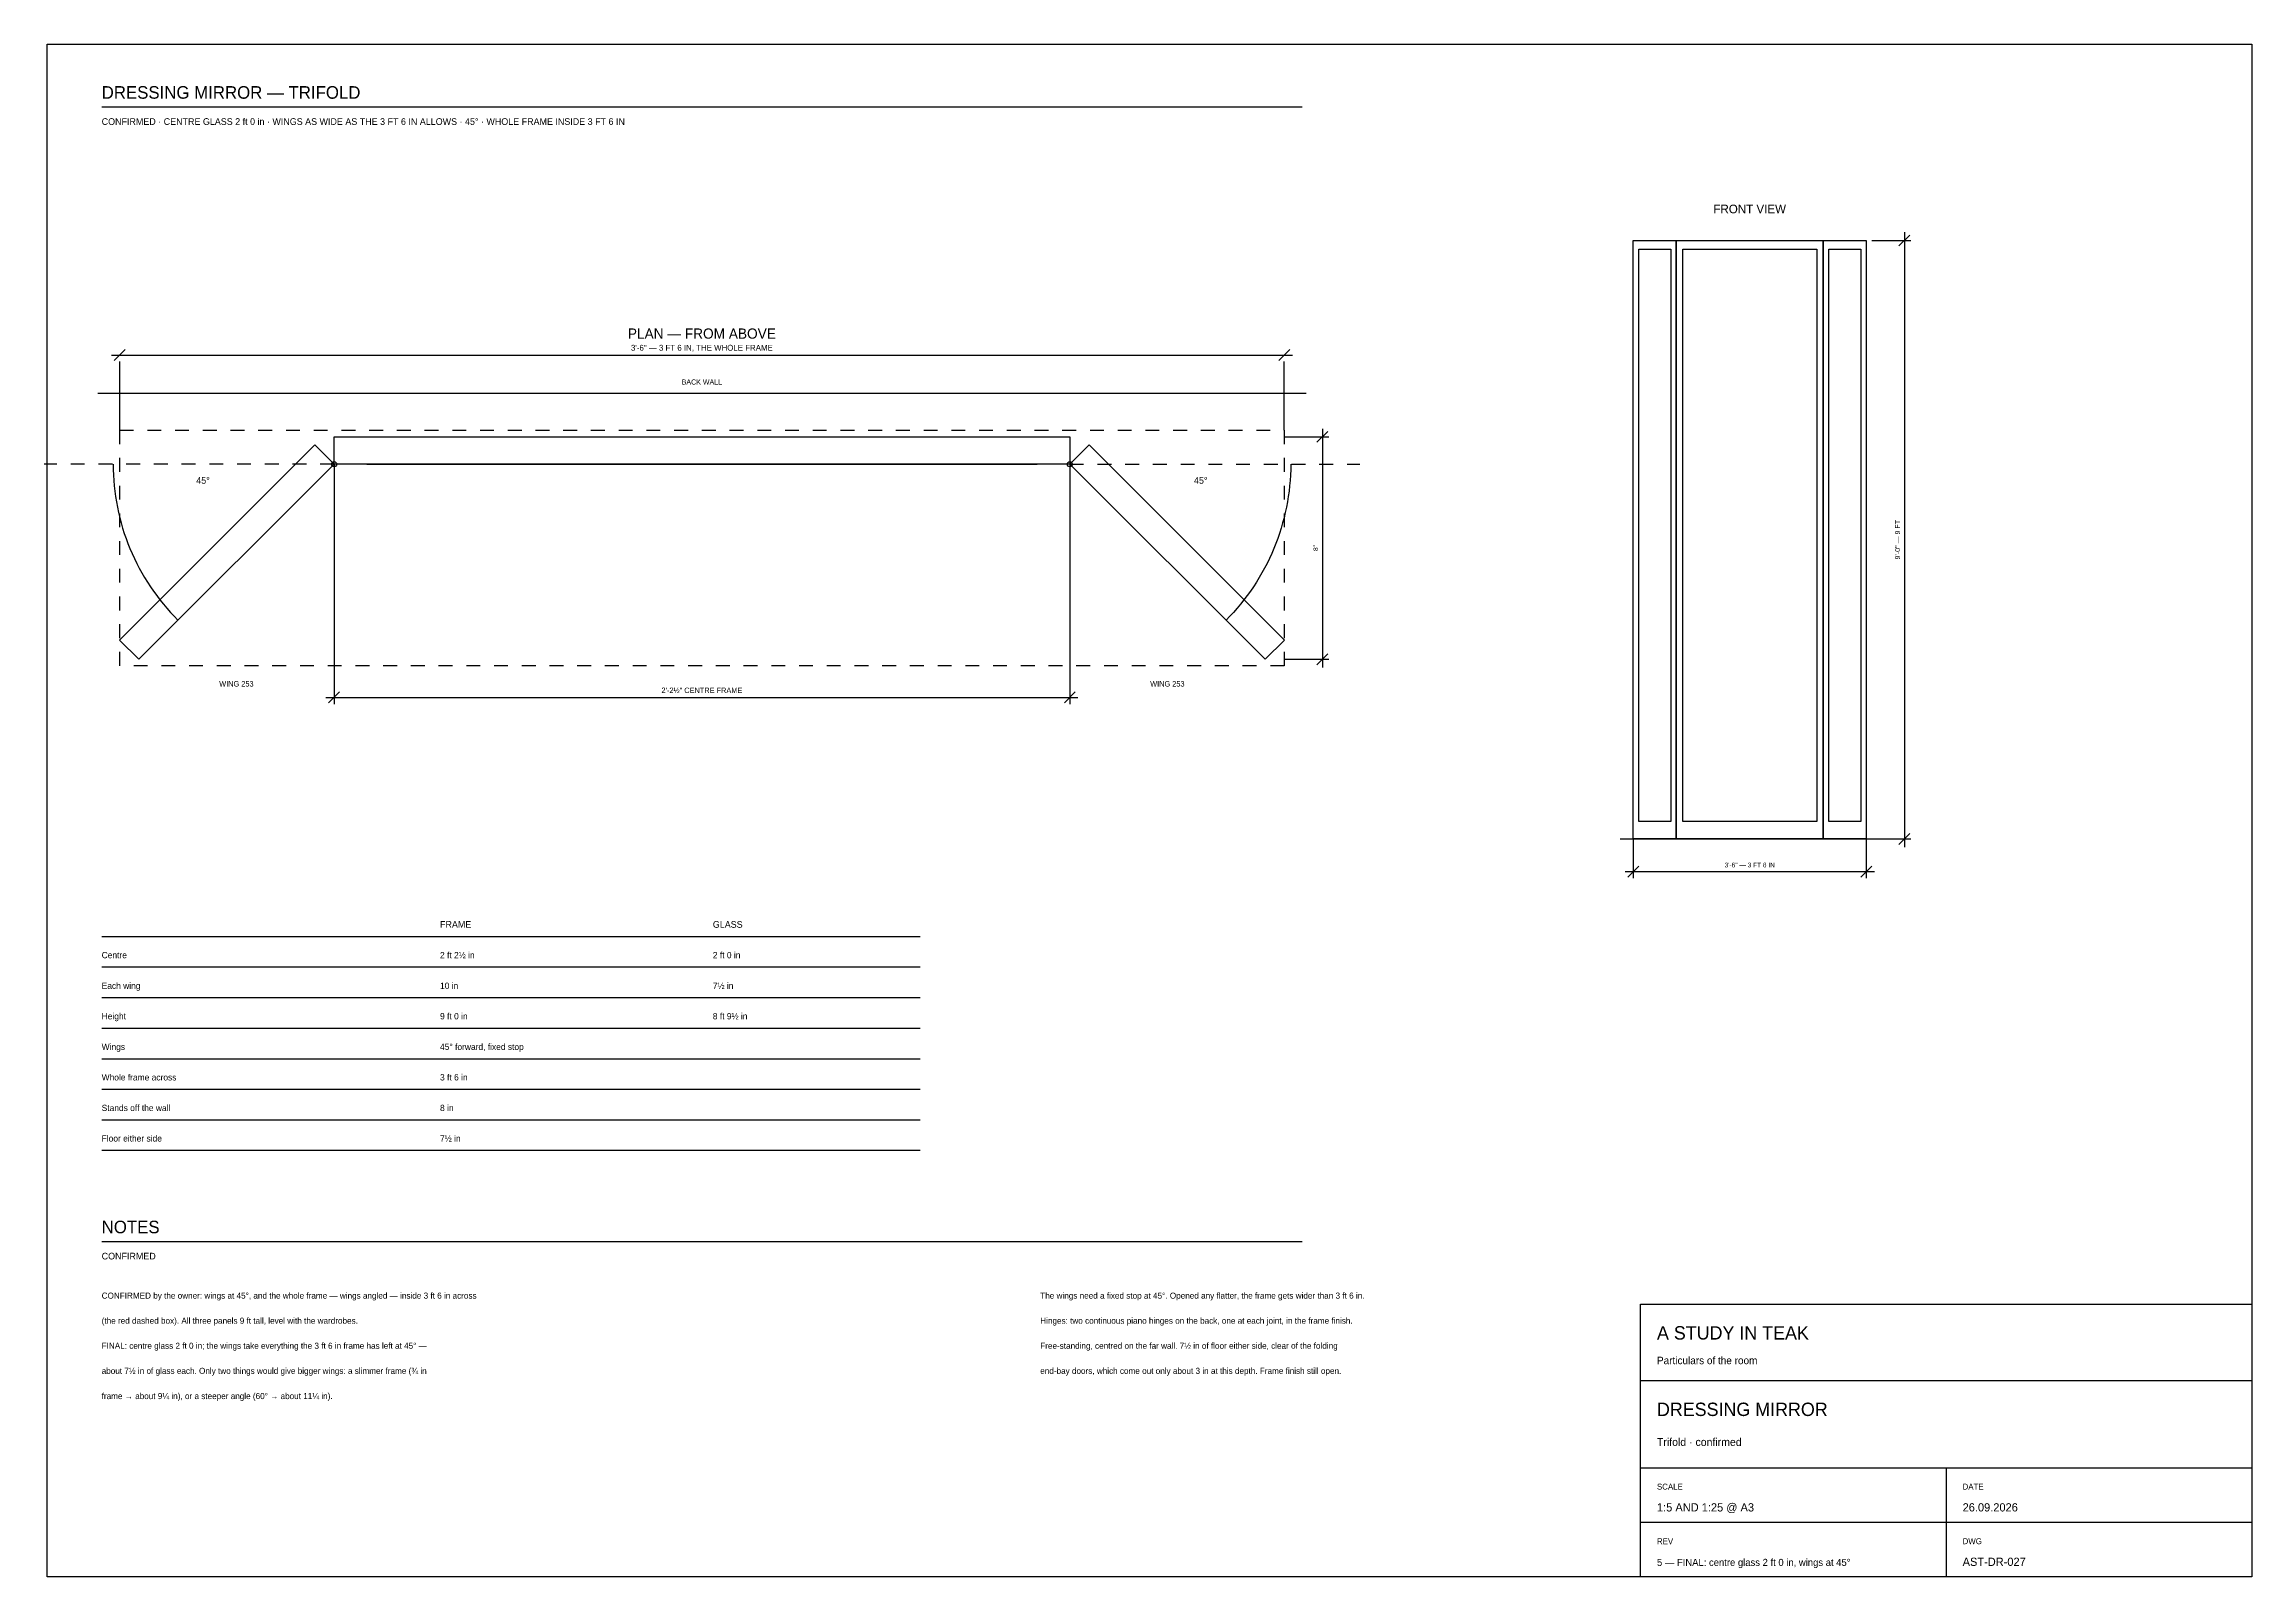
# Model space of a CAD drawing. Header units: inches. Extents: x 0.3 to 16.2, y 0.3 to 11.4.
import ezdxf
from ezdxf.enums import TextEntityAlignment as Align

# ---------------------------------------------------------------- set-up
doc = ezdxf.new("R2010")
doc.units = ezdxf.units.IN
doc.header["$LTSCALE"] = 0.009843
doc.header["$MEASUREMENT"] = 0
doc.linetypes.add('DASHED', pattern=[0.6, 0.5, -0.1])
for name, color, linetype in [('DIMENSIONS', 1, 'Continuous'), ('GEOMETRY', 7, 'Continuous'), ('TEXT', 7, 'Continuous')]:
    doc.layers.add(name, color=color, linetype=linetype)

msp = doc.modelspace()

# ---------------------------------------------------------------- linework, layer by layer
at = {"layer": 'DIMENSIONS'}
for p, q in [((13.478, 9.961), (13.761, 9.961)), ((13.675, 9.921), (13.754, 10)), ((13.714, 10.02), (13.714, 5.582)), ((0.78, 9.134), (9.299, 9.134)), ((0.799, 9.094), (0.878, 9.173)), ((0.839, 8.591), (0.839, 9.087)), ((9.201, 9.094), (9.28, 9.173)), ((9.24, 8.591), (9.24, 9.087)), ((9.516, 8.602), (9.516, 6.879)), ((9.24, 8.543), (9.563, 8.543)), ((9.476, 8.504), (9.555, 8.583)), ((2.386, 8.346), (2.386, 6.615)), ((7.693, 8.346), (7.693, 6.615)), ((9.24, 6.938), (9.563, 6.938)), ((9.476, 6.898), (9.555, 6.977)), ((2.346, 6.623), (2.425, 6.702)), ((7.654, 6.623), (7.732, 6.702)), ((2.327, 6.662), (7.752, 6.662)), ((11.758, 5.641), (11.758, 5.357)), ((13.439, 5.641), (13.439, 5.357)), ((13.478, 5.641), (13.761, 5.641)), ((13.675, 5.602), (13.754, 5.68)), ((11.719, 5.365), (11.798, 5.444)), ((13.399, 5.365), (13.478, 5.444)), ((11.699, 5.405), (13.498, 5.405))]:
    msp.add_line(p, q, dxfattribs=at)
at = {"layer": 'GEOMETRY'}
for p, q in [((0.709, 10.925), (9.37, 10.925)), ((0.681, 8.858), (9.398, 8.858)), ((2.622, 8.346), (7.457, 8.346)), ((11.664, 5.641), (13.533, 5.641)), ((0.709, 4.937), (6.614, 4.937)), ((0.709, 4.717), (6.614, 4.717)), ((0.709, 4.496), (6.614, 4.496)), ((0.709, 4.276), (6.614, 4.276)), ((0.709, 4.055), (6.614, 4.055)), ((0.709, 3.835), (6.614, 3.835)), ((0.709, 3.614), (6.614, 3.614)), ((0.709, 3.394), (6.614, 3.394)), ((0.709, 2.736), (9.37, 2.736)), ((11.811, 1.732), (16.22, 1.732)), ((11.811, 1.102), (16.22, 1.102)), ((14.016, 1.102), (14.016, 0.315)), ((11.811, 0.709), (16.22, 0.709))]:
    msp.add_line(p, q, dxfattribs=at)
at = {"layer": 'GEOMETRY', "linetype": 'DASHED'}
for p, q in [((2.386, 8.346), (0.294, 8.346)), ((7.693, 8.346), (9.785, 8.346))]:
    msp.add_line(p, q, dxfattribs=at)
at = {"layer": 'GEOMETRY'}
for points in [[(0.315, 11.378), (16.22, 11.378), (16.22, 0.315), (0.315, 0.315), (0.315, 11.378)], [(11.758, 9.961), (12.068, 9.961), (12.068, 5.641), (11.758, 5.641), (11.758, 9.961)], [(11.798, 9.898), (12.028, 9.898), (12.028, 5.767), (11.798, 5.767), (11.798, 9.898)], [(12.068, 9.961), (13.129, 9.961), (13.129, 5.641), (12.068, 5.641), (12.068, 9.961)], [(12.115, 9.898), (13.082, 9.898), (13.082, 5.767), (12.115, 5.767), (12.115, 9.898)], [(13.129, 9.961), (13.439, 9.961), (13.439, 5.641), (13.129, 5.641), (13.129, 9.961)], [(13.169, 9.898), (13.399, 9.898), (13.399, 5.767), (13.169, 5.767), (13.169, 9.898)], [(2.386, 8.346), (0.977, 6.938), (0.838, 7.077), (2.247, 8.486), (2.386, 8.346)], [(2.386, 8.543), (7.693, 8.543), (7.693, 8.346), (2.386, 8.346), (2.386, 8.543)], [(7.693, 8.346), (9.102, 6.938), (9.241, 7.077), (7.832, 8.486), (7.693, 8.346)], [(11.811, 2.283), (16.22, 2.283), (16.22, 0.315), (11.811, 0.315), (11.811, 2.283)]]:
    msp.add_lwpolyline(points, dxfattribs=at)
at = {"layer": 'GEOMETRY', "linetype": 'DASHED'}
msp.add_lwpolyline([(0.839, 8.591), (9.24, 8.591), (9.24, 6.891), (0.839, 6.891), (0.839, 8.591)], dxfattribs=at)
at = {"layer": 'GEOMETRY'}
for centre in [(2.386, 8.346), (7.693, 8.346)]:
    msp.add_circle(centre, 0.0189, dxfattribs=at)
for points in [[(0.792, 8.346), (0.792, 8.137), (0.833, 7.93), (0.913, 7.737), (0.994, 7.543), (1.111, 7.368), (1.259, 7.22)], [(9.287, 8.346), (9.287, 8.137), (9.245, 7.93), (9.165, 7.737), (9.085, 7.543), (8.968, 7.368), (8.82, 7.22)]]:
    msp.add_open_spline(points, degree=3, knots=[0, 0, 0, 0, 1, 1, 1, 2, 2, 2, 2], dxfattribs=at)

# ---------------------------------------------------------------- texts
at = {"layer": 'TEXT'}
for s, height, p in [('DRESSING MIRROR — TRIFOLD', 0.09071, (0.709, 10.984)), ('CONFIRMED · CENTRE GLASS 2 ft 0 in · WINGS AS WIDE AS THE 3 FT 6 IN ALLOWS · 45° · WHOLE FRAME INSIDE 3 FT 6 IN', 0.048189, (0.709, 10.795)), ('45°', 0.0482, (8.589, 8.205)), ('FRAME', 0.0482, (3.15, 5)), ('GLASS', 0.0482, (5.118, 5)), ('Centre', 0.0454, (0.709, 4.78)), ('2 ft 2½ in', 0.0454, (3.15, 4.78)), ('2 ft 0 in', 0.0454, (5.118, 4.78)), ('Each wing', 0.0454, (0.709, 4.559)), ('10 in', 0.0454, (3.15, 4.559)), ('7½ in', 0.0454, (5.118, 4.559)), ('Height', 0.0454, (0.709, 4.339)), ('9 ft 0 in', 0.0454, (3.15, 4.339)), ('8 ft 9½ in', 0.0454, (5.118, 4.339)), ('Wings', 0.0454, (0.709, 4.118)), ('45° forward, fixed stop', 0.04535, (3.15, 4.118)), ('Whole frame across', 0.04535, (0.709, 3.898)), ('3 ft 6 in', 0.0454, (3.15, 3.898)), ('Stands off the wall', 0.04535, (0.709, 3.677)), ('8 in', 0.0454, (3.15, 3.677)), ('Floor either side', 0.04535, (0.709, 3.457)), ('7½ in', 0.0454, (3.15, 3.457)), ('NOTES', 0.0907, (0.709, 2.795)), ('CONFIRMED', 0.0482, (0.709, 2.606)), ('CONFIRMED by the owner: wings at 45°, and the whole frame — wings angled — inside 3 ft 6 in across', 0.04394, (0.709, 2.323)), ('The wings need a fixed stop at 45°. Opened any flatter, the frame gets wider than 3 ft 6 in.', 0.04394, (7.48, 2.323)), ('(the red dashed box). All three panels 9 ft tall, level with the wardrobes.', 0.04394, (0.709, 2.142)), ('Hinges: two continuous piano hinges on the back, one at each joint, in the frame finish.', 0.04394, (7.48, 2.142)), ('A STUDY IN TEAK', 0.09638, (11.929, 2.028)), ('FINAL: centre glass 2 ft 0 in; the wings take everything the 3 ft 6 in frame has left at 45° —', 0.04394, (0.709, 1.961)), ('Free-standing, centred on the far wall. 7½ in of floor either side, clear of the folding', 0.04394, (7.48, 1.961)), ('about 7½ in of glass each. Only two things would give bigger wings: a slimmer frame (¾ in', 0.04394, (0.709, 1.78)), ('end-bay doors, which come out only about 3 in at this depth. Frame finish still open.', 0.04394, (7.48, 1.78)), ('Particulars of the room', 0.05386, (11.929, 1.85)), ('frame → about 9¼ in), or a steeper angle (60° → about 11¼ in).', 0.04394, (0.709, 1.598)), ('DRESSING MIRROR', 0.09638, (11.929, 1.476)), ('Trifold · confirmed', 0.05669, (11.929, 1.26)), ('SCALE', 0.0425, (11.929, 0.945)), ('DATE', 0.0425, (14.134, 0.945)), ('1:5 AND 1:25 @ A3', 0.05953, (11.929, 0.787)), ('26.09.2026', 0.0595, (14.134, 0.787)), ('REV', 0.0425, (11.929, 0.551)), ('DWG', 0.0425, (14.134, 0.551)), ('5 — FINAL: centre glass 2 ft 0 in, wings at 45°', 0.05102, (11.929, 0.394)), ('AST-DR-027', 0.0595, (14.134, 0.394))]:
    msp.add_text(s, height=height, dxfattribs=at).set_placement(p)
for s, height, p in [('FRONT VIEW', 0.0624, (12.598, 10.157)), ('PLAN — FROM ABOVE', 0.0737, (5.039, 9.252)), ('3\'-6" — 3 FT 6 IN, THE WHOLE FRAME', 0.04252, (5.039, 9.165)), ('BACK WALL', 0.0369, (5.039, 8.921)), ('WING 253', 0.0397, (1.681, 6.741)), ('2\'-2½" CENTRE FRAME', 0.03969, (5.039, 6.694)), ('WING 253', 0.0397, (8.397, 6.741)), ('3\'-6" — 3 FT 6 IN', 0.03402, (12.598, 5.436))]:
    msp.add_text(s, height=height, dxfattribs=at).set_placement(p, align=Align.CENTER)
msp.add_text('45°', height=0.0482, dxfattribs=at).set_placement((1.489, 8.205), align=Align.RIGHT)
for s, height, p in [('9\'-0" — 9 FT', 0.03685, (13.683, 7.801)), ('8"', 0.034, (9.484, 7.741))]:
    msp.add_text(s, height=height, rotation=90, dxfattribs=at).set_placement(p, align=Align.CENTER)

doc.saveas('drawing.dxf')
